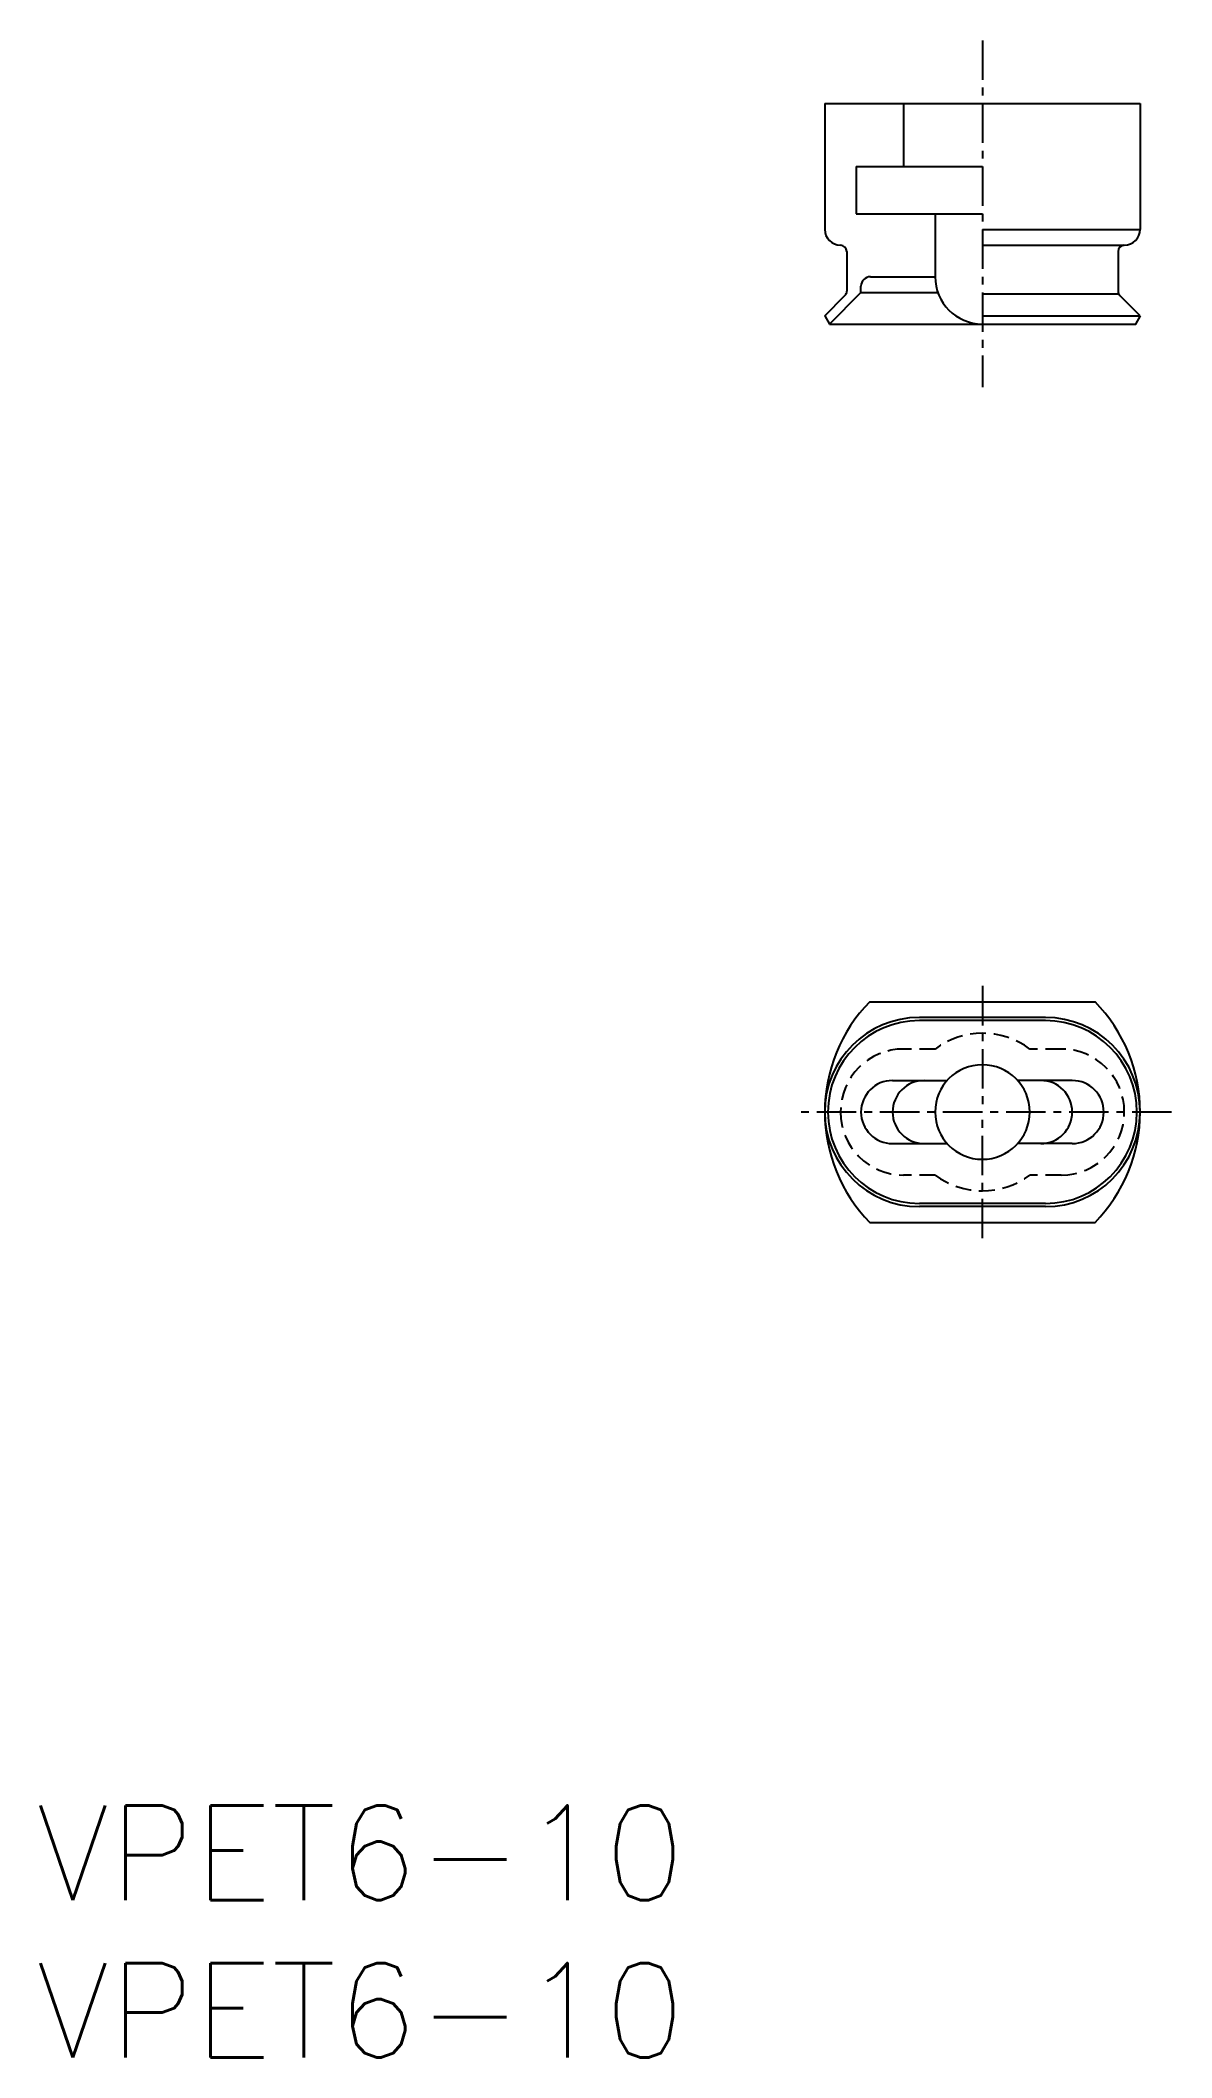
# Model space of a CAD drawing. Extents: x 0.1 to 36, y 0 to 64.
import ezdxf

# ---------------------------------------------------------------- set-up
doc = ezdxf.new("R2010")
doc.units = 0
doc.linetypes.add('CENTER', pattern=[2, 1.25, -0.25, 0.25, -0.25])
doc.linetypes.add('DASHED', pattern=[0.75, 0.5, -0.25])
doc.layers.get('0').update_dxf_attribs({"linetype": 'CONTINUOUS'})
doc.layers.add('CENTER', color=1, linetype='CENTER')
doc.styles.get("Standard").update_dxf_attribs({"font": 'txt.shx'})

# ---------------------------------------------------------------- blocks, each defined once
blk = doc.blocks.new('*U22')
at = {"color": 7, "linetype": 'CONTINUOUS'}
blk.add_text('VPET6-10', height=3, dxfattribs=at).set_placement((0, 0))
blk = doc.blocks.new('*U23')
at = {"color": 7, "linetype": 'CONTINUOUS'}
blk.add_text('VPET6-10', height=3, dxfattribs=at).set_placement((0, 5))

msp = doc.modelspace()

# ---------------------------------------------------------------- linework, layer by layer
at = {"color": 7, "linetype": 'CONTINUOUS'}
for p, q in [((25, 62), (35, 62)), ((25, 62), (25, 58)), ((27.5, 62), (27.5, 60)), ((35, 62), (35, 58)), ((26, 60), (30, 60)), ((26, 60), (26, 58.5)), ((26, 58.5), (30, 58.5)), ((28.5, 58.5), (28.5, 56.5)), ((30, 58), (35, 58)), ((25.7, 57.3), (25.7, 56.043)), ((30, 57.5), (34.5, 57.5)), ((34.3, 57.3), (34.3, 56.043)), ((26.45, 56.5), (28.5, 56.5)), ((25, 55.26), (25.641, 55.901)), ((25.15, 55), (26.15, 56)), ((26.15, 56), (26.15, 56.2)), ((26.15, 56), (28.586, 56)), ((30, 55.96), (34.3, 55.96)), ((35, 55.26), (34.359, 55.901)), ((25, 55.26), (25.15, 55)), ((30, 55.26), (35, 55.26)), ((35, 55.26), (34.85, 55)), ((25.15, 55), (34.85, 55)), ((26.429, 33.5), (33.571, 33.5)), ((26.429, 26.5), (33.571, 26.5))]:
    msp.add_line(p, q, dxfattribs=at)
at = {"color": 3, "linetype": 'CONTINUOUS'}
for p, q in [((32, 33), (28, 33)), ((32, 32.9), (28, 32.9)), ((27.15, 31), (28.882, 31)), ((32.85, 31), (31.118, 31)), ((27.15, 29), (28.882, 29)), ((32.85, 29), (31.118, 29)), ((32, 27.1), (28, 27.1)), ((32, 27), (28, 27))]:
    msp.add_line(p, q, dxfattribs=at)
at = {"color": 3, "linetype": 'DASHED'}
for p, q in [((28.5, 32), (27.5, 32)), ((32.5, 32), (31.5, 32)), ((28.5, 28), (27.5, 28)), ((32.5, 28), (31.5, 28))]:
    msp.add_line(p, q, dxfattribs=at)
at = {"color": 7, "linetype": 'CONTINUOUS'}
for centre, radius, start, end in [((25.5, 58), 0.5, 180, 270), ((34.5, 58), 0.5, 270, 0), ((25.5, 57.3), 0.2, 0, 90), ((34.5, 57.3), 0.2, 90, 180), ((26.45, 56.2), 0.3, 90, 180), ((30, 56.5), 1.5, 180, 270), ((25.5, 56.043), 0.2, 314.99999, 0), ((34.5, 56.043), 0.2, 180, 225.00001), ((30, 30), 5, 135.573, 180), ((30, 30), 5, 0, 44.427), ((30, 30), 1.5, 0, 180), ((30, 30), 5, 180, 224.427), ((30, 30), 1.5, 180, 0), ((30, 30), 5, 315.573, 0)]:
    msp.add_arc(centre, radius, start, end, dxfattribs=at)
at = {"color": 3, "linetype": 'CONTINUOUS'}
for centre, radius, start, end in [((28, 30), 3, 90, 180), ((28, 30), 2.9, 90, 180), ((32, 30), 3, 0, 90), ((32, 30), 2.9, 0, 90), ((27.15, 30), 1, 90, 180), ((28.15, 30), 1, 90, 180), ((31.85, 30), 1, 0, 90), ((32.85, 30), 1, 0, 90), ((28, 30), 3, 180, 270), ((28, 30), 2.9, 180, 270), ((27.15, 30), 1, 180, 270), ((28.15, 30), 1, 180, 270), ((31.85, 30), 1, 270, 0), ((32, 30), 3, 270, 0), ((32, 30), 2.9, 270, 0), ((32.85, 30), 1, 270, 0)]:
    msp.add_arc(centre, radius, start, end, dxfattribs=at)
at = {"color": 3, "linetype": 'DASHED'}
for centre, radius, start, end in [((27.5, 30), 2, 90, 180), ((30, 30), 2.5, 53.1301, 126.8699), ((32.5, 30), 2, 0, 90), ((27.5, 30), 2, 180, 270), ((32.5, 30), 2, 270, 0), ((30, 30), 2.5, 233.1301, 306.8699)]:
    msp.add_arc(centre, radius, start, end, dxfattribs=at)
at = {"color": 7, "linetype": 'CONTINUOUS'}
msp.add_point((34.85, 55), dxfattribs=at)
at = {"layer": 'CENTER', "color": 1, "linetype": 'CENTER'}
for p, q in [((30, 64), (30, 53)), ((30, 34), (30, 30)), ((36, 30), (24, 30)), ((30, 26), (30, 30))]:
    msp.add_line(p, q, dxfattribs=at)

# ---------------------------------------------------------------- block references
at = {"color": 7, "linetype": 'CONTINUOUS'}
for name in ['*U23', '*U22']:
    msp.add_blockref(name, (0, 0), dxfattribs=at)

doc.saveas('drawing.dxf')
